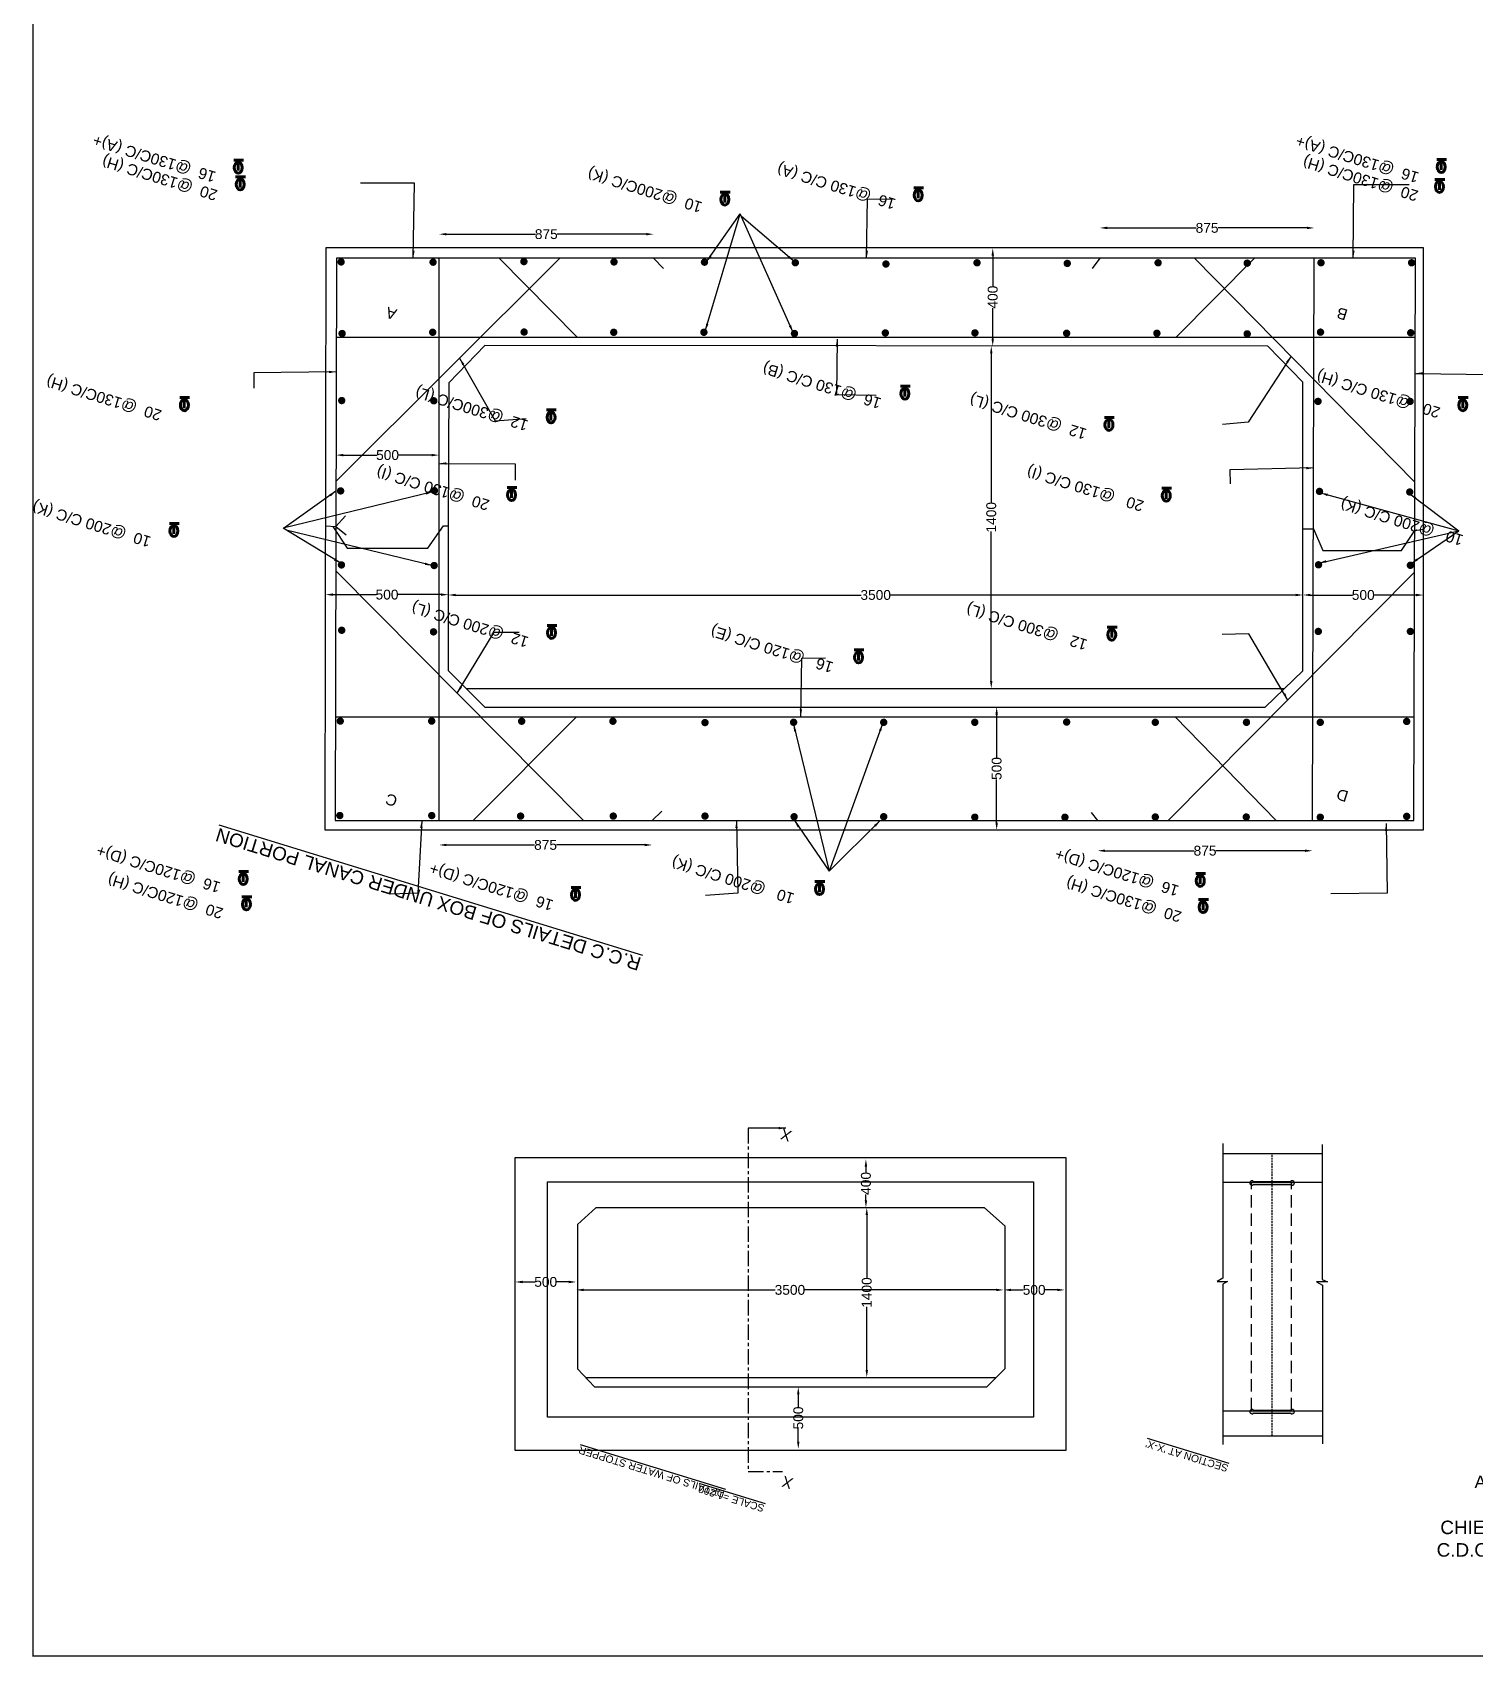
# Model space of a CAD drawing. Header units: millimetres. Extents: x -72 to 10807, y 758 to 13847.
# Drawn here: x -72 to 5802, y 770 to 7384 of the extents above; entities that cross this region are included whole.
import ezdxf

# ---------------------------------------------------------------- set-up
doc = ezdxf.new("R2010")
doc.units = ezdxf.units.MM
doc.header["$MEASUREMENT"] = 0
doc.linetypes.add('CENTER', pattern=[2, 1.25, -0.25, 0.25, -0.25])
doc.linetypes.add('DASHED', pattern=[0.75, 0.5, -0.25])
for name, color, linetype in [('DIM', 7, 'Continuous'), ('DWG', 7, 'Continuous'), ('TXT', 7, 'Continuous'), ('TXT @ 1', 7, 'Continuous')]:
    doc.layers.add(name, color=color, linetype=linetype)
doc.styles.add('Notes', font='arial.ttf', dxfattribs={"height": 0.1})
doc.styles.get("Standard").update_dxf_attribs({"font": 'arial.ttf'})
doc.dimstyles.new('Civil', dxfattribs={"dimtxt": 40, "dimasz": 30, "dimexe": 0.1, "dimexo": 0.0625, "dimgap": 0.09, "dimtad": 0, "dimdec": 0, "dimzin": 12, "dimdsep": 46, "dimtxsty": 'Standard', "dimcen": 0.1, "dimse1": 1, "dimse2": 1, "dimaunit": 1, "dimadec": 5, "dimazin": 2, "dimtfac": 1, "dimtdec": 0, "dimtofl": 0, "dimtmove": 0, "dimatfit": 3, "dimfxl": 1, "dimfrac": 1, "dimtolj": 1, "dimtzin": 0, "dimarcsym": 0})

# ---------------------------------------------------------------- blocks, each defined once
blk = doc.blocks.new('*D15')
at = {"layer": 'Defpoints', "color": 0, "transparency": 16777216}
for p in [(3834, 4636), (3834, 4136.2), (3855.5, 4136.2)]:
    blk.add_point(p, dxfattribs=at)
at = {"layer": 'DIM', "color": 0, "lineweight": -2, "transparency": 16777216}
for p, q in [((3855.5, 4606), (3855.5, 4430.3)), ((3855.5, 4166.2), (3855.5, 4341.9))]:
    blk.add_line(p, q, dxfattribs=at)
at = {"layer": 'DIM', "color": 0, "transparency": 16777216}
for points in [[(3850.5, 4606), (3860.5, 4606), (3855.5, 4636)], [(3850.5, 4166.2), (3860.5, 4166.2), (3855.5, 4136.2)]]:
    blk.add_solid(points, dxfattribs=at)
at = {"layer": 'DIM', "color": 0, "transparency": 16777216, "insert": (3855.5, 4386.1), "char_height": 40, "attachment_point": 5, "rotation": 90}
blk.add_mtext('\\A1;500', dxfattribs=at)
blk = doc.blocks.new('*D16')
at = {"layer": 'Defpoints', "color": 0, "transparency": 16777216}
for p in [(1584.4, 4173.9), (2452, 4173.9), (2452, 4074.7)]:
    blk.add_point(p, dxfattribs=at)
at = {"layer": 'DIM', "color": 0, "lineweight": -2, "transparency": 16777216}
for p, q in [((1614.4, 4074.7), (1973.7, 4074.7)), ((2422, 4074.7), (2062.6, 4074.7))]:
    blk.add_line(p, q, dxfattribs=at)
at = {"layer": 'DIM', "color": 0, "transparency": 16777216}
for points in [[(1614.4, 4079.7), (1614.4, 4069.7), (1584.4, 4074.7)], [(2422, 4079.7), (2422, 4069.7), (2452, 4074.7)]]:
    blk.add_solid(points, dxfattribs=at)
at = {"layer": 'DIM', "color": 0, "transparency": 16777216, "insert": (2018.2, 4074.7), "char_height": 40, "attachment_point": 5}
blk.add_mtext('\\A1;875', dxfattribs=at)
blk = doc.blocks.new('*D17')
at = {"layer": 'Defpoints', "color": 0, "transparency": 16777216}
for p in [(4267, 4173.9), (5141.5, 4173.9), (5141.5, 4051.2)]:
    blk.add_point(p, dxfattribs=at)
at = {"layer": 'DIM', "color": 0, "lineweight": -2, "transparency": 16777216}
for p, q in [((4297, 4051.2), (4659.8, 4051.2)), ((5111.5, 4051.2), (4748.7, 4051.2))]:
    blk.add_line(p, q, dxfattribs=at)
at = {"layer": 'DIM', "color": 0, "transparency": 16777216}
for points in [[(4297, 4056.2), (4297, 4046.2), (4267, 4051.2)], [(5111.5, 4056.2), (5111.5, 4046.2), (5141.5, 4051.2)]]:
    blk.add_solid(points, dxfattribs=at)
at = {"layer": 'DIM', "color": 0, "transparency": 16777216, "insert": (4704.2, 4051.2), "char_height": 40, "attachment_point": 5}
blk.add_mtext('\\A1;875', dxfattribs=at)
blk = doc.blocks.new('*D18')
at = {"layer": 'Defpoints', "color": 0, "transparency": 16777216}
for p in [(3831, 6106.7), (3833.5, 6106.7), (3831, 4712)]:
    blk.add_point(p, dxfattribs=at)
at = {"layer": 'DIM', "color": 0, "lineweight": -2, "transparency": 16777216}
for p, q in [((3833.5, 6076.7), (3833.5, 5467.2)), ((3833.5, 4742), (3833.5, 5351.5))]:
    blk.add_line(p, q, dxfattribs=at)
at = {"layer": 'DIM', "color": 0, "transparency": 16777216}
for points in [[(3828.5, 6076.7), (3838.5, 6076.7), (3833.5, 6106.7)], [(3828.5, 4742), (3838.5, 4742), (3833.5, 4712)]]:
    blk.add_solid(points, dxfattribs=at)
at = {"layer": 'DIM', "color": 0, "transparency": 16777216, "insert": (3833.5, 5409.4), "char_height": 40, "attachment_point": 5, "rotation": 90}
blk.add_mtext('\\A1;1400', dxfattribs=at)
blk = doc.blocks.new('*D12')
at = {"layer": 'Defpoints', "color": 0, "transparency": 16777216}
for p in [(3833.5, 6505.2), (3839.5, 6505.2), (3833.5, 6106.7)]:
    blk.add_point(p, dxfattribs=at)
at = {"layer": 'DIM', "color": 0, "lineweight": -2, "transparency": 16777216}
for p, q in [((3839.5, 6475.2), (3839.5, 6350.9)), ((3839.5, 6136.7), (3839.5, 6260.9))]:
    blk.add_line(p, q, dxfattribs=at)
at = {"layer": 'DIM', "color": 0, "transparency": 16777216}
for points in [[(3834.5, 6475.2), (3844.5, 6475.2), (3839.5, 6505.2)], [(3834.5, 6136.7), (3844.5, 6136.7), (3839.5, 6106.7)]]:
    blk.add_solid(points, dxfattribs=at)
at = {"layer": 'DIM', "color": 0, "transparency": 16777216, "insert": (3839.5, 6305.9), "char_height": 40, "attachment_point": 5, "rotation": 90}
blk.add_mtext('\\A1;400', dxfattribs=at)
blk = doc.blocks.new('*D19')
at = {"layer": 'Defpoints', "color": 0, "transparency": 16777216}
for p in [(2458, 6562.2), (1584.4, 6464.5), (2458, 6464.5)]:
    blk.add_point(p, dxfattribs=at)
at = {"layer": 'DIM', "color": 0, "lineweight": -2, "transparency": 16777216}
for p, q in [((1614.4, 6562.2), (1976.7, 6562.2)), ((2428, 6562.2), (2065.6, 6562.2))]:
    blk.add_line(p, q, dxfattribs=at)
at = {"layer": 'DIM', "color": 0, "transparency": 16777216}
for points in [[(1614.4, 6567.2), (1614.4, 6557.2), (1584.4, 6562.2)], [(2428, 6567.2), (2428, 6557.2), (2458, 6562.2)]]:
    blk.add_solid(points, dxfattribs=at)
at = {"layer": 'DIM', "color": 0, "transparency": 16777216, "insert": (2021.2, 6562.2), "char_height": 40, "attachment_point": 5}
blk.add_mtext('\\A1;875', dxfattribs=at)
blk = doc.blocks.new('*D20')
at = {"layer": 'Defpoints', "color": 0, "transparency": 16777216}
for p in [(5149.1, 6587.7), (4276, 6464.5), (5149.1, 6464.5)]:
    blk.add_point(p, dxfattribs=at)
at = {"layer": 'DIM', "color": 0, "lineweight": -2, "transparency": 16777216}
for p, q in [((4306, 6587.7), (4668.1, 6587.7)), ((5119.1, 6587.7), (4757, 6587.7))]:
    blk.add_line(p, q, dxfattribs=at)
at = {"layer": 'DIM', "color": 0, "transparency": 16777216}
for points in [[(4306, 6592.7), (4306, 6582.7), (4276, 6587.7)], [(5119.1, 6592.7), (5119.1, 6582.7), (5149.1, 6587.7)]]:
    blk.add_solid(points, dxfattribs=at)
at = {"layer": 'DIM', "color": 0, "transparency": 16777216, "insert": (4712.5, 6587.7), "char_height": 40, "attachment_point": 5}
blk.add_mtext('\\A1;875', dxfattribs=at)
blk = doc.blocks.new('*D21')
at = {"layer": 'Defpoints', "color": 0, "transparency": 16777216}
for p in [(5103.1, 5087.2), (5594, 5092.7), (5594, 5087.2)]:
    blk.add_point(p, dxfattribs=at)
at = {"layer": 'DIM', "color": 0, "lineweight": -2, "transparency": 16777216}
for p, q in [((5133.1, 5092.7), (5304.3, 5092.7)), ((5564, 5092.7), (5392.8, 5092.7))]:
    blk.add_line(p, q, dxfattribs=at)
at = {"layer": 'DIM', "color": 0, "transparency": 16777216}
for points in [[(5133.1, 5097.7), (5133.1, 5087.7), (5103.1, 5092.7)], [(5564, 5097.7), (5564, 5087.7), (5594, 5092.7)]]:
    blk.add_solid(points, dxfattribs=at)
at = {"layer": 'DIM', "color": 0, "transparency": 16777216, "insert": (5348.5, 5092.7), "char_height": 40, "attachment_point": 5}
blk.add_mtext('\\A1;500', dxfattribs=at)
blk = doc.blocks.new('*D13')
at = {"layer": 'Defpoints', "color": 0, "transparency": 16777216}
for p in [(1622.5, 5092.7), (1622.5, 5092.7), (5103.1, 5092.7)]:
    blk.add_point(p, dxfattribs=at)
at = {"layer": 'DIM', "color": 0, "lineweight": -2, "transparency": 16777216}
for p, q in [((1652.5, 5092.7), (3303.1, 5092.7)), ((5073.1, 5092.7), (3422.5, 5092.7))]:
    blk.add_line(p, q, dxfattribs=at)
at = {"layer": 'DIM', "color": 0, "transparency": 16777216}
for points in [[(1652.5, 5097.7), (1652.5, 5087.7), (1622.5, 5092.7)], [(5073.1, 5097.7), (5073.1, 5087.7), (5103.1, 5092.7)]]:
    blk.add_solid(points, dxfattribs=at)
at = {"layer": 'DIM', "color": 0, "transparency": 16777216, "insert": (3362.8, 5092.7), "char_height": 40, "attachment_point": 5}
blk.add_mtext('\\A1;3500', dxfattribs=at)
blk = doc.blocks.new('*D14')
at = {"layer": 'Defpoints', "color": 0, "transparency": 16777216}
for p in [(1122.5, 5094.2), (1122.5, 5092.7), (1622.5, 5092.7)]:
    blk.add_point(p, dxfattribs=at)
at = {"layer": 'DIM', "color": 0, "lineweight": -2, "transparency": 16777216}
for p, q in [((1152.5, 5094.2), (1328.3, 5094.2)), ((1592.5, 5094.2), (1416.7, 5094.2))]:
    blk.add_line(p, q, dxfattribs=at)
at = {"layer": 'DIM', "color": 0, "transparency": 16777216}
for points in [[(1152.5, 5099.2), (1152.5, 5089.2), (1122.5, 5094.2)], [(1592.5, 5099.2), (1592.5, 5089.2), (1622.5, 5094.2)]]:
    blk.add_solid(points, dxfattribs=at)
at = {"layer": 'DIM', "color": 0, "transparency": 16777216, "insert": (1372.5, 5094.2), "char_height": 40, "attachment_point": 5}
blk.add_mtext('\\A1;500', dxfattribs=at)
blk = doc.blocks.new('*D22')
at = {"layer": 'Defpoints', "color": 0, "transparency": 16777216}
for p in [(3026.5, 1867.5), (3026.5, 1614.5), (3047.5, 1614.5)]:
    blk.add_point(p, dxfattribs=at)
at = {"layer": 'DIM', "color": 0, "lineweight": -2, "transparency": 16777216}
for p, q in [((3047.5, 1837.5), (3047.5, 1785.2)), ((3047.5, 1644.5), (3047.5, 1696.8))]:
    blk.add_line(p, q, dxfattribs=at)
at = {"layer": 'DIM', "color": 0, "transparency": 16777216}
for points in [[(3042.5, 1837.5), (3052.5, 1837.5), (3047.5, 1867.5)], [(3042.5, 1644.5), (3052.5, 1644.5), (3047.5, 1614.5)]]:
    blk.add_solid(points, dxfattribs=at)
at = {"layer": 'DIM', "color": 0, "transparency": 16777216, "insert": (3047.5, 1741), "char_height": 40, "attachment_point": 5, "rotation": 90}
blk.add_mtext('\\A1;500', dxfattribs=at)
blk = doc.blocks.new('*D23')
at = {"layer": 'Defpoints', "color": 0, "transparency": 16777216}
for p in [(1894.5, 2274.5), (2143, 2295), (2143, 2274.5)]:
    blk.add_point(p, dxfattribs=at)
at = {"layer": 'DIM', "color": 0, "lineweight": -2, "transparency": 16777216}
for p, q in [((1924.5, 2295), (1974.5, 2295)), ((2113, 2295), (2063, 2295))]:
    blk.add_line(p, q, dxfattribs=at)
at = {"layer": 'DIM', "color": 0, "transparency": 16777216}
for points in [[(1924.5, 2300), (1924.5, 2290), (1894.5, 2295)], [(2113, 2300), (2113, 2290), (2143, 2295)]]:
    blk.add_solid(points, dxfattribs=at)
at = {"layer": 'DIM', "color": 0, "transparency": 16777216, "insert": (2018.8, 2295), "char_height": 40, "attachment_point": 5}
blk.add_mtext('\\A1;500', dxfattribs=at)
blk = doc.blocks.new('*D24')
at = {"layer": 'Defpoints', "color": 0, "transparency": 16777216}
for p in [(3301, 2597.5), (3301, 1906), (3326.5, 1906)]:
    blk.add_point(p, dxfattribs=at)
at = {"layer": 'DIM', "color": 0, "lineweight": -2, "transparency": 16777216}
for p, q in [((3326.5, 2567.5), (3326.5, 2309.6)), ((3326.5, 1936), (3326.5, 2193.9))]:
    blk.add_line(p, q, dxfattribs=at)
at = {"layer": 'DIM', "color": 0, "transparency": 16777216}
for points in [[(3321.5, 2567.5), (3331.5, 2567.5), (3326.5, 2597.5)], [(3321.5, 1936), (3331.5, 1936), (3326.5, 1906)]]:
    blk.add_solid(points, dxfattribs=at)
at = {"layer": 'DIM', "color": 0, "transparency": 16777216, "insert": (3326.5, 2251.8), "char_height": 40, "attachment_point": 5, "rotation": 90}
blk.add_mtext('\\A1;1400', dxfattribs=at)
blk = doc.blocks.new('*D25')
at = {"layer": 'Defpoints', "color": 0, "transparency": 16777216}
for p in [(2143, 2295), (3884, 2295), (3884, 2262.5)]:
    blk.add_point(p, dxfattribs=at)
at = {"layer": 'DIM', "color": 0, "lineweight": -2, "transparency": 16777216}
for p, q in [((2173, 2262.5), (2953.8, 2262.5)), ((3854, 2262.5), (3073.2, 2262.5))]:
    blk.add_line(p, q, dxfattribs=at)
at = {"layer": 'DIM', "color": 0, "transparency": 16777216}
for points in [[(2173, 2267.5), (2173, 2257.5), (2143, 2262.5)], [(3854, 2267.5), (3854, 2257.5), (3884, 2262.5)]]:
    blk.add_solid(points, dxfattribs=at)
at = {"layer": 'DIM', "color": 0, "transparency": 16777216, "insert": (3013.5, 2262.5), "char_height": 40, "attachment_point": 5}
blk.add_mtext('\\A1;3500', dxfattribs=at)
blk = doc.blocks.new('*D26')
at = {"layer": 'Defpoints', "color": 0, "transparency": 16777216}
for p in [(3884, 2262.5), (4132.5, 2262.5), (4132.5, 2262.5)]:
    blk.add_point(p, dxfattribs=at)
at = {"layer": 'DIM', "color": 0, "lineweight": -2, "transparency": 16777216}
for p, q in [((3914, 2262.5), (3964, 2262.5)), ((4102.5, 2262.5), (4052.5, 2262.5))]:
    blk.add_line(p, q, dxfattribs=at)
at = {"layer": 'DIM', "color": 0, "transparency": 16777216}
for points in [[(3914, 2267.5), (3914, 2257.5), (3884, 2262.5)], [(4102.5, 2267.5), (4102.5, 2257.5), (4132.5, 2262.5)]]:
    blk.add_solid(points, dxfattribs=at)
at = {"layer": 'DIM', "color": 0, "transparency": 16777216, "insert": (4008.2, 2262.5), "char_height": 40, "attachment_point": 5}
blk.add_mtext('\\A1;500', dxfattribs=at)
blk = doc.blocks.new('*D27')
at = {"layer": 'Defpoints', "color": 0, "transparency": 16777216}
for p in [(3323, 2795), (3326.5, 2795), (3326.5, 2597.5)]:
    blk.add_point(p, dxfattribs=at)
at = {"layer": 'DIM', "color": 0, "lineweight": -2, "transparency": 16777216}
for p, q in [((3323, 2765), (3323, 2741.3)), ((3323, 2627.5), (3323, 2651.2))]:
    blk.add_line(p, q, dxfattribs=at)
at = {"layer": 'DIM', "color": 0, "transparency": 16777216}
for points in [[(3318, 2765), (3328, 2765), (3323, 2795)], [(3318, 2627.5), (3328, 2627.5), (3323, 2597.5)]]:
    blk.add_solid(points, dxfattribs=at)
at = {"layer": 'DIM', "color": 0, "transparency": 16777216, "insert": (3323, 2696.3), "char_height": 40, "attachment_point": 5, "rotation": 90}
blk.add_mtext('\\A1;400', dxfattribs=at)
blk = doc.blocks.new('*D28')
at = {"layer": 'Defpoints', "color": 0, "transparency": 16777216}
for p in [(1165, 5652), (1584.4, 5662.5), (1584.4, 5652)]:
    blk.add_point(p, dxfattribs=at)
at = {"layer": 'TXT', "color": 0, "lineweight": -2, "transparency": 16777216}
for p, q in [((1195, 5662.5), (1330.5, 5662.5)), ((1554.4, 5662.5), (1418.9, 5662.5))]:
    blk.add_line(p, q, dxfattribs=at)
at = {"layer": 'TXT', "color": 0, "transparency": 16777216}
for points in [[(1195, 5667.5), (1195, 5657.5), (1165, 5662.5)], [(1554.4, 5667.5), (1554.4, 5657.5), (1584.4, 5662.5)]]:
    blk.add_solid(points, dxfattribs=at)
at = {"layer": 'TXT', "color": 0, "transparency": 16777216, "insert": (1374.7, 5662.5), "char_height": 40, "attachment_point": 5}
blk.add_mtext('\\A1;500', dxfattribs=at)

msp = doc.modelspace()

# ---------------------------------------------------------------- hatches: boundary and pattern name
at = {"layer": 'DWG'}
h = msp.add_hatch(color=256, dxfattribs=at)
h.dxf.hatch_style = 1
h.paths.add_polyline_path([(5052.6, 2704.4), (4901.9, 2704.4, 2.352396), (4901.6, 2691.4), (5052.9, 2691.4, 2.352396)])
h = msp.add_hatch(color=256, dxfattribs=at)
h.dxf.hatch_style = 1
h.paths.add_polyline_path([(5052.6, 1773.4), (4901.9, 1773.4, 2.352396), (4901.6, 1760.4), (5052.9, 1760.4, 2.352396)])

# ---------------------------------------------------------------- linework, layer by layer
at = {"const_width": 5}
msp.add_lwpolyline([(10804, 772), (-69, 772), (-69, 11819), (10804, 11819)], close=True, dxfattribs=at)
at = {"layer": 'DWG'}
for points in [[(1119, 4136.8), (5594.6, 4136.8), (5594.6, 6506.5), (1123.9, 6506.5)], [(1161.7, 4173.9), (5554.3, 4173.9), (5561.6, 6464.5), (1166.9, 6464.5)], [(1894.5, 2802.5), (4137, 2802.5), (4137, 1608.5), (1894.5, 1608.5)], [(2026.5, 2703), (4005, 2703), (4005, 1744.5), (2026.5, 1744.5)]]:
    msp.add_lwpolyline(points, close=True, dxfattribs=at)
for points in [[(1164.8, 5557), (2076.7, 6464.5)], [(1584.4, 4173.9), (1584.4, 6464.5)], [(1829.6, 6464.5), (2147.4, 6143.1)], [(2458, 6464.5), (2499, 6422.7)], [(4276, 6464.5), (4244.5, 6422.7)], [(4586.4, 6143.1), (4906.3, 6464.5)], [(4661.8, 6464.5), (5558.7, 5552.6)], [(5141.5, 4173.9), (5149.1, 6464.5)], [(1166.2, 6143.1), (5560.6, 6143.1)], [(1771.3, 6109.2), (1624.7, 5957), (1621, 5374.6), (1621, 4785.3), (1771.3, 4636), (4949.7, 4636), (5103.1, 4784.2), (5103.1, 5959.8), (4959.3, 6106.3), (1771.3, 6109.2)], [(1121.6, 5374.6), (1164.4, 5371.3), (1204, 5415.5)], [(1152.2, 5372.2), (1210.6, 5282.9), (1538.1, 5282.9), (1602.2, 5374.6), (1621, 5374.6)], [(1164.4, 5371.3), (1206.2, 5338.1)], [(5103.1, 5362), (5145.4, 5362), (5184, 5274.5), (5504, 5274.5), (5558, 5355), (5594.6, 5360.5)], [(2173, 4173.9), (1164, 5191.6)], [(4554, 4173.9), (5557.5, 5185.2)], [(1694.8, 4712), (5028.4, 4712)], [(1162.6, 4597.2), (5555.6, 4597.2)], [(1724, 4173.9), (2144.4, 4597.2)], [(4582.8, 4597.2), (4993.7, 4173.9)], [(2452, 4173.9), (2491.5, 4212.2)], [(4267, 4173.9), (4241.5, 4206.7)], [(4776.5, 2859.5), (4776.5, 2310.5), (4754, 2297.5), (4795.5, 2297.5), (4776, 2286), (4776, 1633.5)], [(5181, 2854.5), (5181, 2304.5), (5202.5, 2295), (5158, 2295), (5182, 2282.5), (5182, 1635.5)], [(4776.5, 2818.5), (5181, 2818.5)], [(4776.5, 2701.5), (5181, 2701.5)], [(4901.6, 2691.4), (5052.9, 2691.4)], [(4901.9, 2704.4), (5052.6, 2704.4)], [(2148, 2529), (2148, 1941), (2218, 1867.5), (3816, 1867.5), (3889.5, 1943), (3889.5, 2522.5), (3805.5, 2597.5), (2223.5, 2597.5), (2148, 2529)], [(2181.3, 1906), (3853.5, 1906)], [(4776, 1770), (5182, 1770)], [(4901.6, 1760.4), (5052.9, 1760.4)], [(4901.9, 1773.4), (5052.6, 1773.4)], [(4776, 1668.5), (5182, 1668.5)]]:
    msp.add_lwpolyline(points, dxfattribs=at)
at = {"layer": 'DWG', "const_width": 15}
for points in [[(1178, 6449.2, 1), (1193, 6449.2, 1)], [(1552.5, 6448.2, 1), (1567.5, 6448.2, 1)], [(1922.5, 6450.7, 1), (1937.5, 6450.7, 1)], [(2289.5, 6449.2, 1), (2304.5, 6449.2, 1)], [(2658, 6448.2, 1), (2673, 6448.2, 1)], [(3028, 6445.7, 1), (3043, 6445.7, 1)], [(3397, 6440.7, 1), (3412, 6440.7, 1)], [(3768, 6445.7, 1), (3783, 6445.7, 1)], [(4135.5, 6443.2, 1), (4150.5, 6443.2, 1)], [(4505.5, 6445.7, 1), (4520.5, 6445.7, 1)], [(4868.5, 6444.2, 1), (4883.5, 6444.2, 1)], [(5169, 6445.7, 1), (5184, 6445.7, 1)], [(5538, 6445.7, 1), (5553, 6445.7, 1)], [(1182, 6157.7, 1), (1197, 6157.7, 1)], [(1551, 6162.7, 1), (1566, 6162.7, 1)], [(1923.5, 6163.7, 1), (1938.5, 6163.7, 1)], [(2288.5, 6162.7, 1), (2303.5, 6162.7, 1)], [(2655.5, 6162.7, 1), (2670.5, 6162.7, 1)], [(3024.5, 6157.7, 1), (3039.5, 6157.7, 1)], [(3394.5, 6160.2, 1), (3409.5, 6160.2, 1)], [(3759.5, 6160.2, 1), (3774.5, 6160.2, 1)], [(4133, 6158.7, 1), (4148, 6158.7, 1)], [(4500.5, 6158.7, 1), (4515.5, 6158.7, 1)], [(4868.5, 6156.2, 1), (4883.5, 6156.2, 1)], [(5167, 6163.2, 1), (5182, 6163.2, 1)], [(5534.5, 6160.7, 1), (5549.5, 6160.7, 1)], [(1180.5, 5884.7, 1), (1195.5, 5884.7, 1)], [(1555.5, 5883.7, 1), (1570.5, 5883.7, 1)], [(5157, 5881.2, 1), (5172, 5881.2, 1)], [(5532, 5881.2, 1), (5547, 5881.2, 1)], [(1176, 5516.7, 1), (1191, 5516.7, 1)], [(1558, 5517.7, 1), (1573, 5517.7, 1)], [(5162.9, 5514.7, 1), (5177.9, 5514.7, 1)], [(5530.5, 5512.2, 1), (5545.5, 5512.2, 1)], [(1179.5, 5215.2, 1), (1194.5, 5215.2, 1)], [(1557, 5212.7, 1), (1572, 5212.7, 1)], [(5158.9, 5215.7, 1), (5173.9, 5215.7, 1)], [(5533, 5213.7, 1), (5548, 5213.7, 1)], [(1180.5, 4949.2, 1), (1195.5, 4949.2, 1)], [(1554.5, 4942.7, 1), (1569.5, 4942.7, 1)], [(5158, 4944.2, 1), (5173, 4944.2, 1)], [(5533, 4944.2, 1), (5548, 4944.2, 1)], [(1174.5, 4579.2, 1), (1189.5, 4579.2, 1)], [(1547, 4579.2, 1), (1562, 4579.2, 1)], [(1913.5, 4578.7, 1), (1928.5, 4578.7, 1)], [(2285, 4578.7, 1), (2300, 4578.7, 1)], [(2660, 4573.2, 1), (2675, 4573.2, 1)], [(3021, 4574.2, 1), (3036, 4574.2, 1)], [(3388, 4574.2, 1), (3403, 4574.2, 1)], [(3759, 4574.2, 1), (3774, 4574.2, 1)], [(4133, 4575.2, 1), (4148, 4575.2, 1)], [(4494, 4574.2, 1), (4509, 4574.2, 1)], [(4865.5, 4574.2, 1), (4880.5, 4574.2, 1)], [(5166, 4574.2, 1), (5181, 4574.2, 1)], [(5518, 4577.7, 1), (5533, 4577.7, 1)], [(1172.7, 4194.6, 1), (1187.7, 4194.6, 1)], [(1547.1, 4194.6, 1), (1562.1, 4194.6, 1)], [(1909, 4192.2, 1), (1924, 4192.2, 1)], [(2286.5, 4192.2, 1), (2301.5, 4192.2, 1)], [(2660, 4192.2, 1), (2675, 4192.2, 1)], [(3023, 4189.7, 1), (3038, 4189.7, 1)], [(3388, 4189.7, 1), (3403, 4189.7, 1)], [(3759, 4187.7, 1), (3774, 4187.7, 1)], [(4126, 4187.7, 1), (4141, 4187.7, 1)], [(4494, 4188.7, 1), (4509, 4188.7, 1)], [(4864.5, 4188.7, 1), (4879.5, 4188.7, 1)], [(5166, 4187.7, 1), (5181, 4187.7, 1)], [(5518, 4191.2, 1), (5533, 4191.2, 1)]]:
    msp.add_lwpolyline(points, format="xyb", close=True, dxfattribs=at)
at = {"layer": 'DWG', "linetype": 'CENTER', "ltscale": 50}
msp.add_lwpolyline([(2997, 2921.5), (2844, 2921.5), (2844, 1522.5), (2983.5, 1522.5)], dxfattribs=at)
at = {"layer": 'DWG', "linetype": 'DASHED', "ltscale": 15}
msp.add_lwpolyline([(4978, 1668.5), (4978, 2818.5)], dxfattribs=at)
at = {"layer": 'DWG', "linetype": 'DASHED', "ltscale": 100}
for points in [[(4893.4, 1773.4), (4893.4, 2701.5)], [(5056.9, 1773.4), (5056.9, 2701.5)]]:
    msp.add_lwpolyline(points, dxfattribs=at)
at = {"layer": 'DWG'}
for centre, start, end in [((4895.5, 2698), 45, 312.8789), ((5059, 2698), 227.1211, 135), ((4895.5, 1767), 45, 312.8789), ((5059, 1767), 227.1211, 135)]:
    msp.add_arc(centre, 9, start, end, dxfattribs=at)
at = {"layer": 'TXT', "lineweight": 60}
for points in [[(766, 6821), (766, 6863.5), (748, 6863.5)], [(766, 6863.5), (788, 6863.5)], [(5666, 6824), (5666, 6866.5), (5648, 6866.5)], [(5666, 6866.5), (5688, 6866.5)], [(774, 6753), (774, 6795.5), (756, 6795.5)], [(774, 6795.5), (796, 6795.5)], [(3535.5, 6708.5), (3535.5, 6751), (3517.5, 6751)], [(3535.5, 6751), (3557.5, 6751)], [(5658.5, 6743), (5658.5, 6785.5), (5640.5, 6785.5)], [(5658.5, 6785.5), (5680.5, 6785.5)], [(2748, 6691.5), (2748, 6734), (2730, 6734)], [(2748, 6734), (2770, 6734)], [(546.5, 5854), (546.5, 5896.5), (528.5, 5896.5)], [(546.5, 5896.5), (568.5, 5896.5)], [(3481.5, 5901), (3481.5, 5943.5), (3463.5, 5943.5)], [(3481.5, 5943.5), (3503.5, 5943.5)], [(5753.5, 5854), (5753.5, 5896.5), (5735.5, 5896.5)], [(5753.5, 5896.5), (5775.5, 5896.5)], [(2040, 5804), (2040, 5846.5), (2022, 5846.5)], [(2040, 5846.5), (2062, 5846.5)], [(4312.5, 5773.5), (4312.5, 5816), (4294.5, 5816)], [(4312.5, 5816), (4334.5, 5816)], [(1879.5, 5488), (1879.5, 5530.5), (1861.5, 5530.5)], [(1879.5, 5530.5), (1901.5, 5530.5)], [(4546, 5485), (4546, 5527.5), (4528, 5527.5)], [(4546, 5527.5), (4568, 5527.5)], [(504, 5341.5), (504, 5384), (486, 5384)], [(504, 5384), (526, 5384)], [(2042.5, 4926.5), (2042.5, 4969), (2024.5, 4969)], [(2042.5, 4969), (2064.5, 4969)], [(4324, 4919), (4324, 4961.5), (4306, 4961.5)], [(4324, 4961.5), (4346, 4961.5)], [(3292.5, 4826.5), (3292.5, 4869), (3274.5, 4869)], [(3292.5, 4869), (3314.5, 4869)], [(786.5, 3924), (786.5, 3966.5), (768.5, 3966.5)], [(786.5, 3966.5), (808.5, 3966.5)], [(3133.5, 3883), (3133.5, 3925.5), (3115.5, 3925.5)], [(3133.5, 3925.5), (3155.5, 3925.5)], [(4684.5, 3916.5), (4684.5, 3959), (4666.5, 3959)], [(4684.5, 3959), (4706.5, 3959)], [(799.5, 3821), (799.5, 3863.5), (781.5, 3863.5)], [(799.5, 3863.5), (821.5, 3863.5)], [(2140, 3859.5), (2140, 3902), (2122, 3902)], [(2140, 3902), (2162, 3902)], [(4696, 3809.5), (4696, 3852), (4678, 3852)], [(4696, 3852), (4718, 3852)]]:
    msp.add_lwpolyline(points, dxfattribs=at)
for centre in [(766.5, 6833.2), (5666.5, 6836.2), (774.5, 6765.2), (5659, 6755.2), (2748.5, 6703.8), (3536, 6720.8), (547, 5866.2), (3482, 5913.3), (5754, 5866.2), (2040.5, 5816.3), (4313, 5785.8), (1880, 5500.3), (4546.5, 5497.3), (504.5, 5353.8), (2043, 4938.8), (4324.5, 4931.2), (3293, 4838.8), (787, 3936.2), (3134, 3895.2), (4685, 3928.8), (800, 3833.2), (2140.5, 3871.8), (4696.5, 3821.8)]:
    msp.add_ellipse(centre, major_axis=(0, 22.8), ratio=0.714624, dxfattribs=at)

# ---------------------------------------------------------------- texts
at = {"layer": 'TXT @ 1', "style": 'Notes'}
for s, height, p in [('16  @130C/C (A)+', 45, (679.3, 6814.7)), ('16  @130C/C (A)+', 45, (5578.8, 6812.2)), ('20  @130C/C (H)', 45, (685.8, 6740.2)), ('20  @130C/C (H)', 45, (5576.3, 6737.7)), ('10  @200C/C (K)', 45, (2659.8, 6691.2)), ('16  @130 C/C (A)', 45, (3448.3, 6704.2)), ('A', 45, (1416.3, 6254.7)), ('B', 45, (5288.8, 6253.2)), ('16  @130 C/C (B)', 45, (3389.3, 5892.7)), ('20  @130C/C (H)', 45, (458.3, 5843.7)), ('20   @130 C/C (H)', 45, (5665.8, 5854.7)), ('12  @300C/C (L)', 45, (1951.3, 5802.2)), ('12  @300 C/C (L)', 45, (4225.8, 5767.7)), ('20  @130 C/C (I)', 45, (1793.3, 5478.2)), ('20   @130 C/C (I)', 45, (4458.8, 5474.2)), ('10   @200 C/C (K)', 45, (5759.8, 5335.2)), ('10  @200 C/C (K)', 45, (414.8, 5328.7)), ('12  @200 C/C (L)', 45, (1952.8, 4920.2)), ('12   @300 C/C (L)', 45, (4228.8, 4909.2)), ('16   @120 C/C (E)', 45, (3194.3, 4817.2)), ('D', 45, (5291.8, 4291.7)), ('C', 45, (1418.8, 4272.2)), ('%%UR.C.C DETAILS OF BOX UNDER CANAL PORTION', 55, (2411.8, 3614.2)), ('16  @120C/C (D)+', 45, (697.8, 3921.2)), ('10   @200 C/C (K)', 45, (3035.3, 3875.7)), ('16  @120C/C (D)+', 45, (4601.3, 3907.2)), ('16  @120C/C (D)+', 45, (2053.8, 3848.2)), ('20  @120C/C (H)', 45, (708.8, 3815.2)), ('20  @130C/C (H)', 45, (4612.3, 3801.2)), ('X', 45, (3024.2, 2908.7)), ("%%USECTION AT 'X-X'", 30, (4801.3, 1549.2)), ('%%UDETAILS OF WATER STOPPER', 30, (2750.3, 1444.2)), ('%%USCALE =1:200', 30, (2912.3, 1385.7)), ('X', 45, (3029.7, 1493.7))]:
    msp.add_text(s, height=height, rotation=162.91013, dxfattribs=at).set_placement(p)
at = {"layer": 'TXT @ 1', "insert": (5586.1, 1506.3), "char_height": 50, "width": 816.762, "attachment_point": 1, "style": 'Notes'}
msp.add_mtext('\\pi216.15723;APPROVED\\P\\pi327.75341;{\\H1.2x;SD/-\\P\\pi76.44763;\\H0.91667x;CHIEF ENGINEER, \\P\\pi61.422;C.D.O, HYDRABAD.}', dxfattribs=at)

# ---------------------------------------------------------------- dimensions: what is measured, and where the dimension line sits
at = {"layer": 'DIM'}
for p1, p2, distance, text, picture, middle in [((1584.4, 6464.5), (2458, 6464.5), 97.7, '875', '*D19', (2021.2, 6562.2)), ((4276, 6464.5), (5149.1, 6464.5), 123.2, '875', '*D20', (4712.5, 6587.7)), ((3833.5, 6106.7), (3833.5, 6505.2), -6, '400', '*D12', (3839.5, 6305.9)), ((3831, 4712), (3831, 6106.7), -2.5, '1400', '*D18', (3833.5, 5409.4)), ((5103.1, 5092.7), (1622.5, 5092.7), 0, '3500', '*D13', (3362.8, 5092.7)), ((5103.1, 5087.2), (5594, 5087.2), 5.5, '500', '*D21', (5348.5, 5092.7)), ((1584.4, 4173.9), (2452, 4173.9), -99.2, '875', '*D16', (2018.2, 4074.7)), ((4267, 4173.9), (5141.5, 4173.9), -122.7, '875', '*D17', (4704.2, 4051.2)), ((3326.5, 2597.5), (3326.5, 2795), 3.5, '400', '*D27', (3323, 2696.3)), ((3301, 2597.5), (3301, 1906), 25.5, '1400', '*D24', (3326.5, 2251.8)), ((1894.5, 2274.5), (2143, 2274.5), 20.5, '500', '*D23', (2018.8, 2295)), ((2143, 2295), (3884, 2295), -32.5, '3500', '*D25', (3013.5, 2262.5)), ((3884, 2262.5), (4132.5, 2262.5), 0, '500', '*D26', (4008.2, 2262.5)), ((3026.5, 1867.5), (3026.5, 1614.5), 21, '500', '*D22', (3047.5, 1741))]:
    dim = msp.add_aligned_dim(p1=p1, p2=p2, distance=distance, text=text, dimstyle='Civil', dxfattribs=at)
    dim.commit()
    dim.dimension.update_dxf_attribs({"geometry": picture, "text_midpoint": middle})
for p1, p2, distance, picture, middle in [((1622.5, 5092.7), (1122.5, 5092.7), -1.5, '*D14', (1372.5, 5094.2)), ((3834, 4636), (3834, 4136.2), 21.5, '*D15', (3855.5, 4386.1))]:
    dim = msp.add_aligned_dim(p1=p1, p2=p2, distance=distance, dimstyle='Civil', dxfattribs=at)
    dim.commit()
    dim.dimension.update_dxf_attribs({"geometry": picture, "text_midpoint": middle})
at = {"layer": 'TXT'}
dim = msp.add_linear_dim(base=(1584.4, 5662.5), p1=(1165, 5652), p2=(1584.4, 5652), text='500', dimstyle='Civil', dxfattribs=at)
dim.commit()
dim.dimension.update_dxf_attribs({"geometry": '*D28', "text_midpoint": (1374.7, 5662.5)})

# ---------------------------------------------------------------- leaders
for points in [[(1479.5, 6464.5), (1484, 6769.5), (1265, 6769.5)], [(5308, 6464.5), (5310.5, 6764.5), (5535, 6764.5)], [(3326, 6464.5), (3330, 6706.5), (3427, 6704.5)], [(2668.5, 6167.8), (2811, 6645.5)], [(2673, 6448.2), (2811, 6645.5)], [(3026.1, 6162.3), (2811, 6645.5)], [(3030.5, 6451.3), (2816, 6634.3)], [(3205.5, 6134.5), (3203, 5909), (3364.5, 5906.5)], [(1668.1, 6057.9), (1813.5, 5802.5), (1939, 5811)], [(5054.6, 6065.1), (4879.5, 5796), (4775.5, 5786.5)], [(1165.9, 6001.5), (829.5, 5997), (829.5, 5934.5)], [(5560.1, 5995.5), (5872, 5990.5), (5873, 5936.5)], [(1584.4, 5628.5), (1894, 5627), (1894, 5560)], [(5146.3, 5610), (4804.5, 5603), (4807, 5545)], [(1559.5, 5513.2), (949, 5364.5)], [(1164.7, 5516), (954.3, 5365.8)], [(5174.4, 5508.3), (5737.5, 5354)], [(5538.4, 5504.7), (5737.5, 5354)], [(1184, 5222), (949, 5364.5)], [(1557, 5212.7), (961.1, 5357.2)], [(5168.2, 5223), (5737.5, 5354)], [(5543.3, 5220.6), (5737.5, 5354)], [(1658.4, 4692.9), (1809, 4942), (1910.5, 4942)], [(5041.4, 4665.1), (4883, 4934.5), (4774, 4932)], [(3057.5, 4597.2), (3062.5, 4836), (3159, 4837.5)], [(3027.9, 4566.7), (3173, 3968.5)], [(3391.1, 4568.1), (3173, 3968.5)], [(1514, 4173.9), (1497.5, 3878), (1388.5, 3875)], [(2795.5, 4173.9), (2801, 3878), (2670, 3869.5)], [(3032, 4173.9), (3173, 3968.5)], [(3381.5, 4173.9), (3173, 3968.5)], [(5441.5, 4162), (5446.5, 3878), (5216.5, 3875.5)], [(2997, 2921.5), (2844, 2921.5)]]:
    msp.add_leader(points, dimstyle='Civil', override={"dimgap": 0.09, "dimtad": 0}, dxfattribs=at)

doc.saveas('drawing.dxf')
